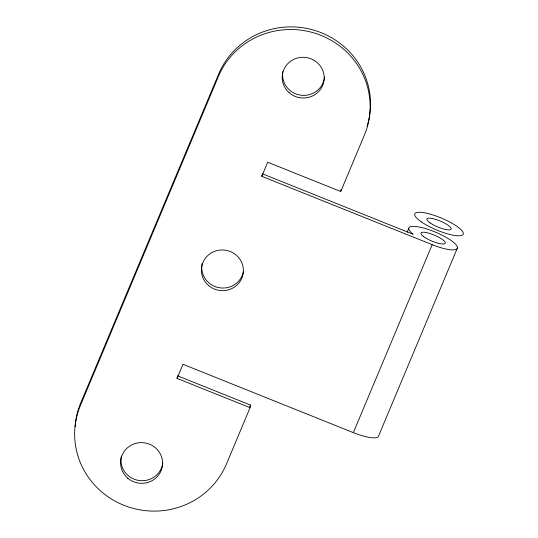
<?xml version="1.0" encoding="UTF-8"?>
<svg xmlns="http://www.w3.org/2000/svg" width="538" height="538" viewBox="0 0 538 538"><rect width="100%" height="100%" fill="white"/><g stroke="black" fill="none" stroke-linecap="round" stroke-linejoin="round"><path stroke-width="0.81" d="M262.181 173.707L413.083 234.245A26.275 6.422 22.8 0 1 423.836 228.099A26.275 6.422 22.8 0 1 457.092 246.263A26.275 6.422 22.8 0 1 432.182 244.676L261.804 176.329L267.716 162.234L340.736 191.521L364.387 135.132A78.824 76.282 8.1 0 0 320.93 35.353A78.824 76.282 8.1 0 0 218.354 76.551L80.391 405.491A78.824 76.282 8.1 0 0 123.848 505.269A78.824 76.282 8.1 0 0 226.424 464.072L250.076 407.683L177.056 378.389L177.338 376.425M261.804 176.329L261.993 175.018M250.076 407.683L250.452 405.06L177.432 375.766M340.83 190.869L341.018 189.558M177.056 378.389L182.974 364.293L353.345 432.639A26.275 6.422 22.8 0 0 378.618 435.847L457.455 247.883M249.8 406.607L250.452 405.06M407.152 232.228L408.772 228.354M353.345 432.639L432.182 244.676M75.159 426.708A78.824 76.282 8.1 0 1 80.767 402.868L218.724 73.928A78.824 76.282 8.1 0 1 317.992 31.486A78.824 76.282 8.1 0 1 367.118 126.06M324.145 79.288A21.022 20.343 8.1 0 1 299.76 95.011A21.022 20.343 8.1 0 1 282.84 71.541M324.495 76.947A21.022 20.343 8.1 0 1 324.293 78.514M243.344 271.952A21.022 20.343 8.1 0 1 218.556 287.595A21.022 20.343 8.1 0 1 202.18 263.425M162.799 463.057A21.022 20.343 8.1 0 1 138.548 480.407A21.022 20.343 8.1 0 1 121.373 456.09M423.285 236.33A13.141 3.208 22.8 0 0 444.254 243.869A13.141 3.208 22.8 0 0 431.799 234.164A13.141 3.208 22.8 0 0 423.285 236.33M127.647 478.08A21.022 20.343 8.1 0 0 162.167 467.233A21.022 20.343 8.1 0 0 134.937 443.608A21.022 20.343 8.1 0 0 127.647 478.08M208.455 285.416A21.022 20.343 8.1 0 0 242.968 274.575A21.022 20.343 8.1 0 0 215.745 250.943A21.022 20.343 8.1 0 0 208.455 285.416M289.256 92.758A21.022 20.343 8.1 0 0 323.775 81.91A21.022 20.343 8.1 0 0 296.546 58.279A21.022 20.343 8.1 0 0 289.256 92.758M421.328 221.878A26.275 6.422 22.8 0 0 462.371 235.113A26.275 6.422 22.8 0 0 433.379 215.086A26.275 6.422 22.8 0 0 421.328 221.878M430.178 222.947A13.141 3.208 22.8 0 0 450.696 229.565A13.141 3.208 22.8 0 0 436.204 219.551A13.141 3.208 22.8 0 0 430.178 222.947"/></g></svg>
